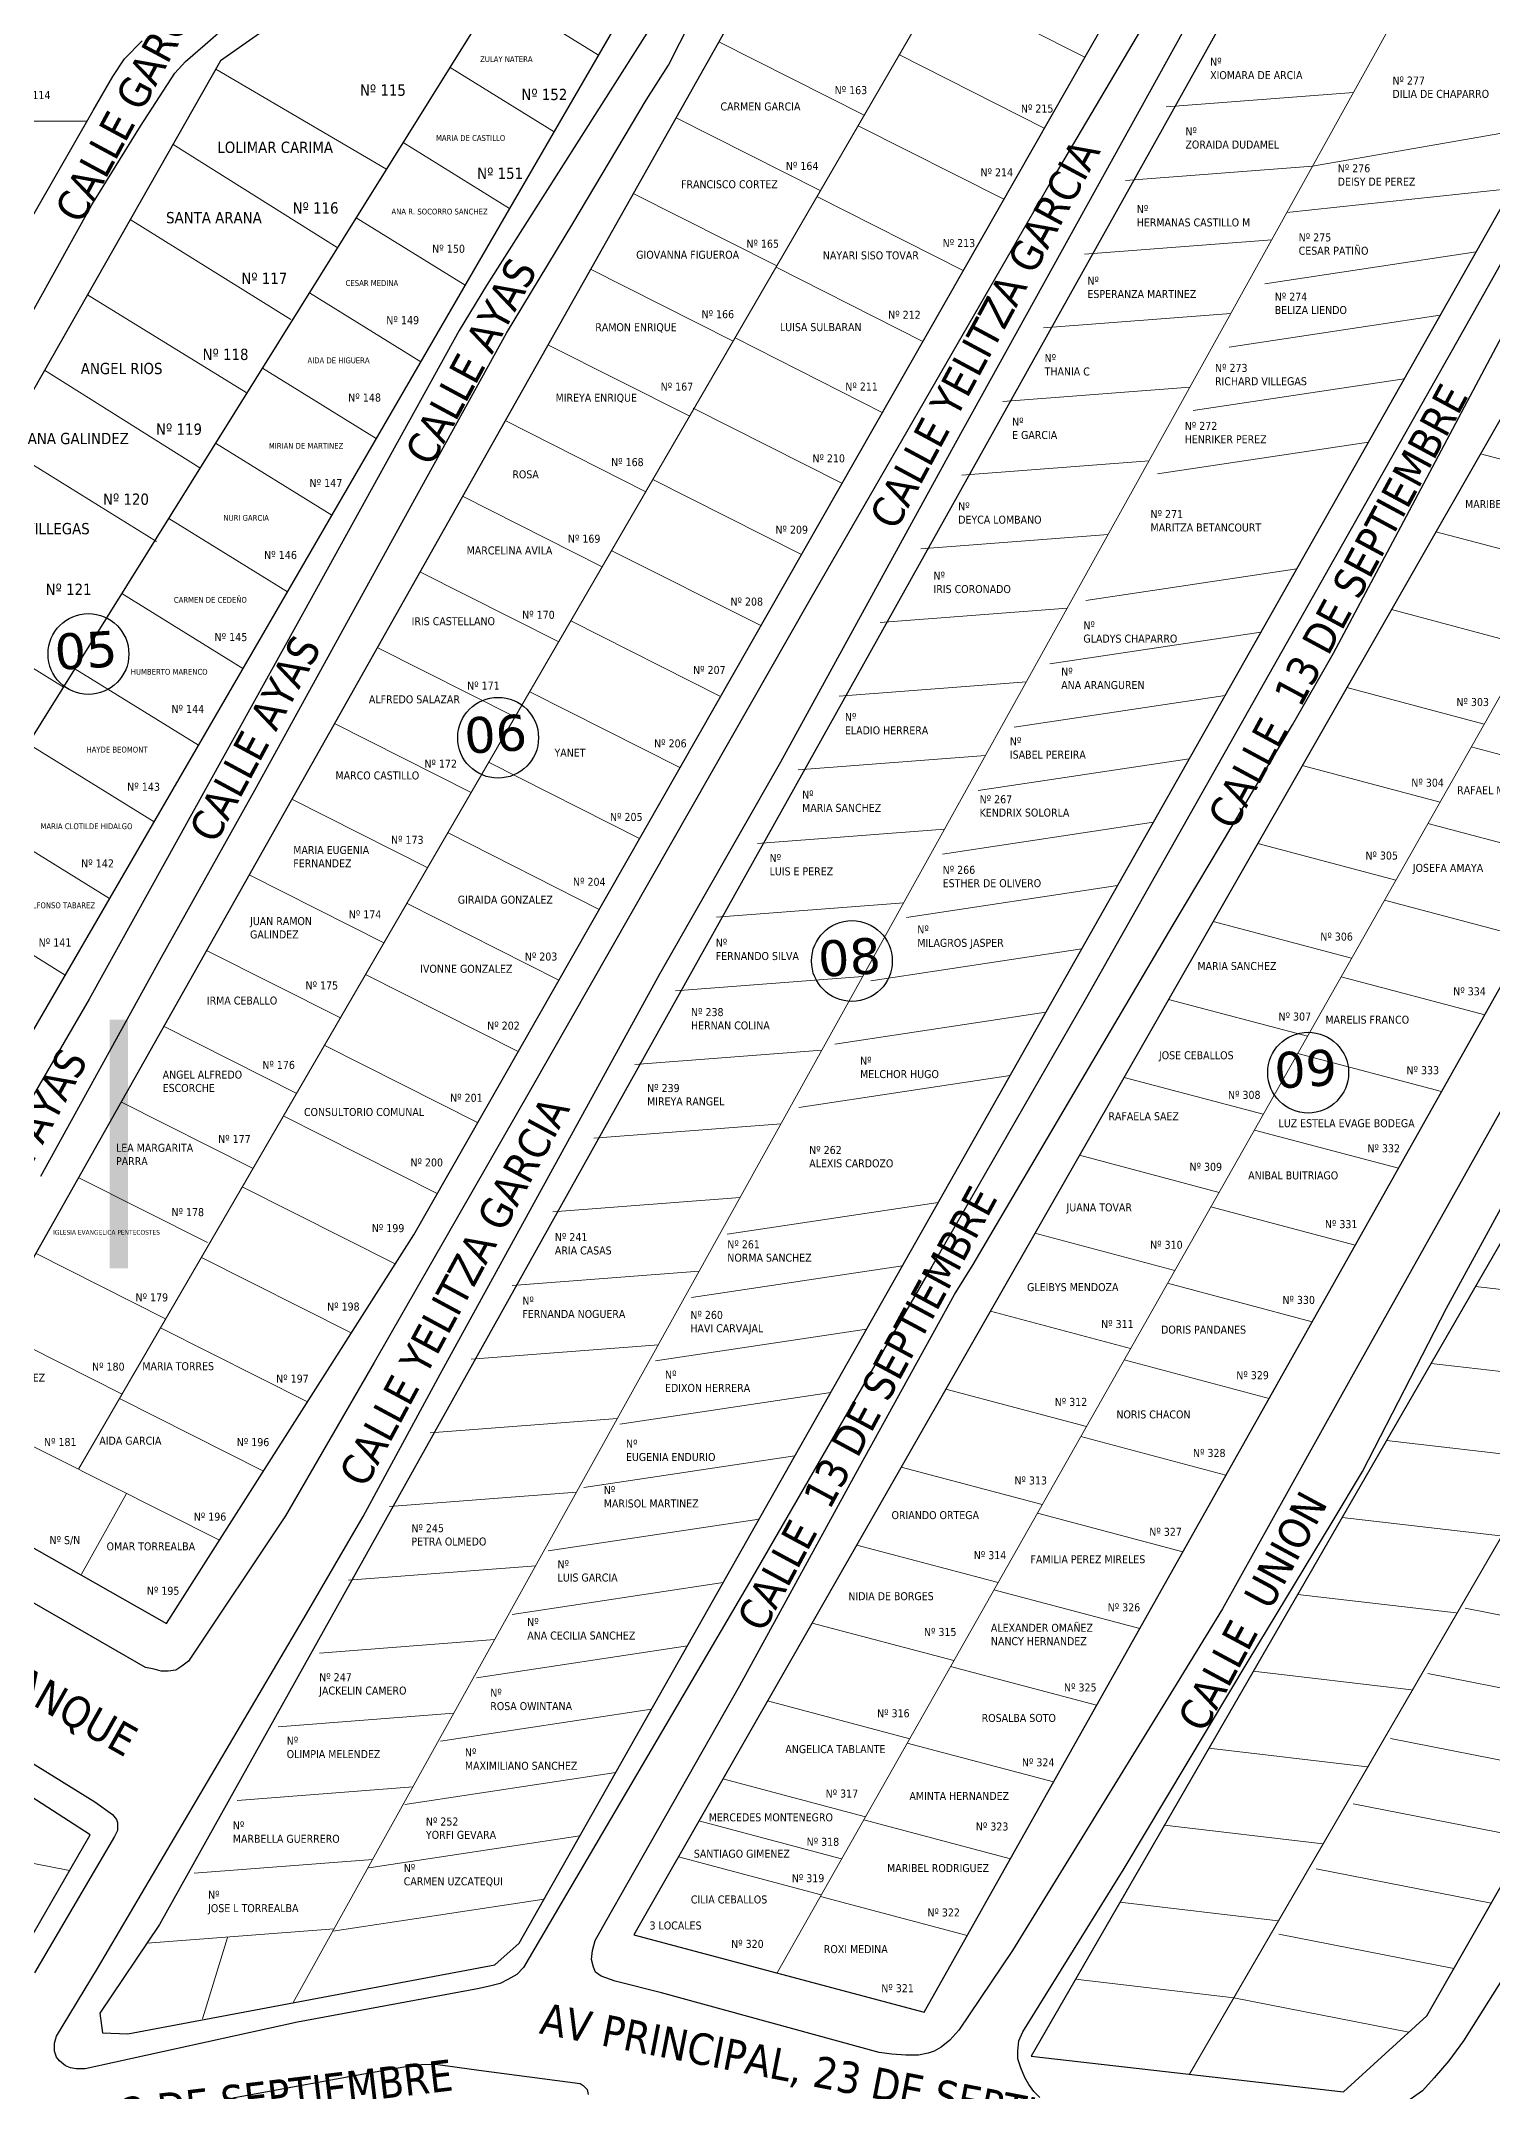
# Model space of a CAD drawing. Header units: metres. Extents: x 2 to 659295185, y -28 to 1124222152.
# Drawn here: x 657102.2 to 657263.9, y 1122765.7 to 1122994.2 of the extents above; entities that cross this region are included whole.
import ezdxf

# ---------------------------------------------------------------- set-up
doc = ezdxf.new("R2010")
doc.units = ezdxf.units.M
doc.header["$MEASUREMENT"] = 0
for name, color, linetype in [('CALLES', 1, 'CONTINUOUS'), ('CERCA', 7, 'CONTINUOUS'), ('Cota', 3, 'CONTINUOUS'), ('MANZANA', 30, 'CONTINUOUS'), ('Numero de manzana', 6, 'CONTINUOUS'), ('Parcelas', 140, 'CONTINUOUS'), ('TEXTOS', 7, 'CONTINUOUS')]:
    doc.layers.add(name, color=color, linetype=linetype)
doc.styles.add('ROMAN', font='verdana.ttf')
doc.styles.get("Standard").update_dxf_attribs({"font": 'tahoma.ttf'})

msp = doc.modelspace()

# ---------------------------------------------------------------- linework, layer by layer
at = {"layer": 'CERCA', "lineweight": 0}
for p, q in [((657184.1498, 1122779.0063), (657361.1826, 1123091.6503)), ((657230.0821, 1122767.7227), (657406.2547, 1123071.5271)), ((657271.353, 1123029.8827), (657130.2805, 1122775.7032)), ((657106.3579, 1122835.1016), (657217.3602, 1123026.4543)), ((657164.2687, 1122992.5977), (657152.9621, 1122999.5953)), ((657218.42, 1122992.3694), (657202.3333, 1123000.4942)), ((657177.6548, 1122994.0611), (657193.8703, 1122985.8904)), ((657121.6654, 1122991.0464), (657140.5796, 1122979.9421)), ((657159.3184, 1122984.0589), (657147.7394, 1122991.2251)), ((657213.9051, 1122984.4461), (657197.7111, 1122992.651)), ((657227.4958, 1122986.8307), (657248.3472, 1122988.4316)), ((657107.3177, 1122985.2459), (657053.9836, 1122985.3171)), ((657172.8998, 1122985.6295), (657188.9578, 1122977.5366)), ((657209.4057, 1122976.55), (657193.1846, 1122984.7223)), ((657243.7934, 1122980.2268), (657269.9777, 1122984.7884)), ((657116.8924, 1122982.6594), (657135.158, 1122971.1554)), ((657154.3681, 1122975.52), (657142.5168, 1122982.8548)), ((657222.942, 1122978.6259), (657243.7934, 1122980.2268)), ((657168.1448, 1122977.1979), (657184.1172, 1122969.1432)), ((657204.8905, 1122968.6264), (657188.5916, 1122976.8487)), ((657240.9224, 1122975.054), (657265.9856, 1122977.7319)), ((657149.4179, 1122966.9812), (657137.2941, 1122974.4846)), ((657112.1195, 1122974.2724), (657130.0027, 1122963.1632)), ((657218.3882, 1122970.4211), (657239.2396, 1122972.0219)), ((657238.4913, 1122967.131), (657261.9935, 1122970.6753)), ((657163.3898, 1122968.7662), (657179.1943, 1122960.7627)), ((657200.3757, 1122960.7032), (657184.0479, 1122968.9722)), ((657107.3465, 1122965.8854), (657125.0107, 1122955.0397)), ((657144.4676, 1122958.4423), (657132.0714, 1122966.1143)), ((657213.8345, 1122962.2162), (657234.6859, 1122963.8171)), ((657234.4992, 1122960.0744), (657258.0014, 1122963.6187)), ((657195.8766, 1122952.8078), (657179.4999, 1122961.0917)), ((657158.6348, 1122960.3346), (657174.3765, 1122952.4224)), ((657102.5735, 1122957.4985), (657119.864, 1122946.6446)), ((657139.5174, 1122949.9035), (657126.8488, 1122957.744)), ((657230.5071, 1122953.0178), (657254.0093, 1122956.5621)), ((657209.2807, 1122954.0114), (657230.1321, 1122955.6123)), ((657153.8797, 1122951.903), (657169.5385, 1122943.9489)), ((657191.3777, 1122944.9126), (657174.8176, 1122953.2863)), ((657134.5671, 1122941.3647), (657121.6261, 1122949.3738)), ((657226.515, 1122945.9612), (657250.0172, 1122949.5055)), ((657097.8006, 1122949.1115), (657115.0557, 1122938.4369)), ((657204.7269, 1122945.8066), (657225.5783, 1122947.4075)), ((657262.4978, 1122948.2014), (657277.674, 1122944.1722)), ((657186.8623, 1122936.9886), (657170.3154, 1122945.3421)), ((657149.1247, 1122943.4714), (657164.6175, 1122935.644)), ((657129.6168, 1122932.8258), (657116.4035, 1122941.0035)), ((657200.1732, 1122937.6018), (657221.0245, 1122939.2026)), ((657257.535, 1122939.5197), (657272.7519, 1122935.4798)), ((657182.3465, 1122929.0638), (657165.7474, 1122937.3918)), ((657144.3697, 1122935.0397), (657159.7812, 1122927.2951)), ((657218.5308, 1122931.8481), (657242.033, 1122935.3924)), ((657088.2546, 1122932.3376), (657104.7736, 1122922.1824)), ((657124.6666, 1122924.287), (657111.1808, 1122932.6333)), ((657195.6194, 1122929.3969), (657216.4708, 1122930.9978)), ((657177.8482, 1122921.1696), (657161.2448, 1122929.5509)), ((657252.5722, 1122930.8381), (657267.8299, 1122926.7873)), ((657139.6147, 1122926.6081), (657154.9573, 1122918.8943)), ((657214.5387, 1122924.7915), (657238.0409, 1122928.3358)), ((657119.7163, 1122915.7481), (657105.9581, 1122924.263)), ((657191.0656, 1122921.1921), (657211.917, 1122922.793)), ((657247.6094, 1122922.1565), (657262.9078, 1122918.0949)), ((657173.333, 1122913.2459), (657156.6208, 1122921.6925)), ((657210.5466, 1122917.7349), (657234.0488, 1122921.2792)), ((657134.8597, 1122918.1765), (657150.1019, 1122910.4774)), ((657114.7661, 1122907.2093), (657100.7355, 1122915.8928)), ((657277.3643, 1122911.333), (657261.47, 1122915.5557)), ((657168.8341, 1122905.3508), (657152.1004, 1122913.8116)), ((657186.5119, 1122912.9873), (657207.3632, 1122914.5882)), ((657206.5545, 1122910.6783), (657230.0567, 1122914.2226)), ((657242.6466, 1122913.4748), (657257.9858, 1122909.4024)), ((657130.1047, 1122909.7449), (657145.2479, 1122902.0937)), ((657109.8158, 1122898.6705), (657095.5128, 1122907.5225)), ((657164.3354, 1122897.456), (657147.5371, 1122905.9686)), ((657181.9581, 1122904.7825), (657202.8095, 1122906.3833)), ((657202.5624, 1122903.6217), (657226.0646, 1122907.166)), ((657272.5625, 1122902.79), (657256.6372, 1122907.0209)), ((657237.6838, 1122904.7932), (657253.0637, 1122900.71)), ((657125.3497, 1122901.3132), (657140.3735, 1122893.7451)), ((657104.8655, 1122890.1316), (657090.2901, 1122899.1523)), ((657198.5703, 1122896.5652), (657222.0724, 1122900.1094)), ((657159.8365, 1122889.5608), (657142.9625, 1122898.1116)), ((657177.4043, 1122896.5776), (657198.2557, 1122898.1785)), ((657267.7608, 1122894.247), (657251.8045, 1122898.4861)), ((657232.7211, 1122896.1115), (657248.1417, 1122892.0175)), ((657120.5947, 1122892.8816), (657135.5194, 1122885.3739)), ((657194.5782, 1122889.5086), (657218.0803, 1122893.0529)), ((657155.3208, 1122881.6362), (657138.3345, 1122890.197)), ((657172.8506, 1122888.3728), (657193.7019, 1122889.9737)), ((657262.959, 1122885.704), (657246.9717, 1122889.9514)), ((657190.5861, 1122882.452), (657214.0882, 1122885.9963)), ((657227.7583, 1122887.4299), (657243.2196, 1122883.3251)), ((657115.8397, 1122884.45), (657130.6775, 1122876.969)), ((657150.8058, 1122873.7128), (657133.8019, 1122882.3087)), ((657168.2968, 1122880.168), (657189.1482, 1122881.7689)), ((657258.1572, 1122877.161), (657242.139, 1122881.4166)), ((657186.594, 1122875.3954), (657210.0961, 1122878.9397)), ((657222.7955, 1122878.7483), (657238.2976, 1122874.6326)), ((657111.0847, 1122876.0184), (657125.8087, 1122868.5913)), ((657146.296, 1122865.7986), (657129.2156, 1122874.42)), ((657163.743, 1122871.9632), (657184.5944, 1122873.564)), ((657253.3554, 1122868.618), (657237.3062, 1122872.8818)), ((657217.8327, 1122870.0666), (657233.3755, 1122865.9402)), ((657106.3296, 1122867.5868), (657120.7252, 1122860.338)), ((657141.6308, 1122857.9876), (657124.595, 1122866.5575)), ((657159.1893, 1122863.7583), (657180.0406, 1122865.3592)), ((657178.6097, 1122861.2823), (657202.1119, 1122864.8265)), ((657248.5536, 1122860.075), (657232.4734, 1122864.347)), ((657212.8699, 1122861.385), (657228.4535, 1122857.2477)), ((657101.5746, 1122859.1551), (657115.9702, 1122851.9063)), ((657136.7362, 1122850.2922), (657120.0603, 1122858.6878)), ((657154.6355, 1122855.5535), (657175.4869, 1122857.1544)), ((657174.6176, 1122854.2257), (657198.1198, 1122857.7699)), ((657243.7518, 1122851.532), (657227.6407, 1122855.8123)), ((657261.9352, 1122855.468), (657279.5641, 1122853.4119)), ((657207.9071, 1122852.7034), (657223.5314, 1122848.5553)), ((657096.8196, 1122850.7235), (657111.2151, 1122843.4747)), ((657131.8417, 1122842.5969), (657115.4844, 1122850.8527)), ((657150.0817, 1122847.3487), (657170.9331, 1122848.9496)), ((657170.6255, 1122847.1691), (657194.1277, 1122850.7134)), ((657238.9501, 1122842.989), (657222.8079, 1122847.2775)), ((657256.9862, 1122846.8938), (657274.6151, 1122844.8377)), ((657092.0646, 1122842.2919), (657122.0526, 1122827.2063)), ((657126.9472, 1122834.9016), (657110.9342, 1122842.9903)), ((657166.6334, 1122840.1125), (657190.1356, 1122843.6568)), ((657202.9444, 1122844.0217), (657218.6094, 1122839.8628)), ((657145.528, 1122839.1438), (657166.3793, 1122840.7447)), ((657234.1483, 1122834.446), (657217.9751, 1122838.7427)), ((657252.0372, 1122838.3195), (657269.6661, 1122836.2634)), ((657162.6413, 1122833.0559), (657186.1435, 1122836.6002)), ((657197.9816, 1122835.3401), (657213.6873, 1122831.1704)), ((657106.6724, 1122823.4085), (657111.7006, 1122832.4139)), ((657140.9742, 1122830.939), (657161.8256, 1122832.5399)), ((657158.6492, 1122825.9993), (657182.1514, 1122829.5436)), ((657229.3465, 1122825.903), (657213.1424, 1122830.208)), ((657247.0883, 1122829.7453), (657264.7172, 1122827.6892)), ((657193.0188, 1122826.6585), (657208.7653, 1122822.4779)), ((657136.4204, 1122822.7342), (657157.2718, 1122824.3351)), ((657154.6571, 1122818.9428), (657178.1593, 1122822.487)), ((657224.5447, 1122817.36), (657208.3096, 1122821.6732)), ((657242.1393, 1122821.171), (657259.7682, 1122819.1149)), ((657260.7743, 1122819.6155), (657280.2755, 1122815.7885)), ((657188.056, 1122817.9768), (657203.8432, 1122813.7855)), ((657133.1797, 1122814.6302), (657152.718, 1122816.1303)), ((657150.665, 1122811.8862), (657174.1672, 1122815.4304)), ((657219.7429, 1122808.817), (657203.4768, 1122813.1384)), ((657237.1903, 1122812.5968), (657254.8192, 1122810.5407)), ((657256.6243, 1122812.3591), (657276.1255, 1122808.532)), ((657128.5967, 1122806.4231), (657148.1643, 1122807.9254)), ((657146.6729, 1122804.8296), (657170.1751, 1122808.3739)), ((657183.0932, 1122809.2952), (657198.9212, 1122805.093)), ((657214.9411, 1122800.274), (657198.6441, 1122804.6036)), ((657232.2414, 1122804.0225), (657249.8703, 1122801.9665)), ((657252.4743, 1122805.1026), (657271.9755, 1122801.2756)), ((657142.6808, 1122797.773), (657166.183, 1122801.3173)), ((657124.0137, 1122798.216), (657143.6105, 1122799.7206)), ((657178.1305, 1122800.6136), (657193.9992, 1122796.4006)), ((657065.9947, 1122798.2314), (657105.3341, 1122790.4081)), ((657248.3243, 1122797.8461), (657267.8255, 1122794.0191)), ((657138.6887, 1122790.7164), (657162.1909, 1122794.2607)), ((657175.4517, 1122795.9344), (657191.3204, 1122791.7214)), ((657210.1394, 1122791.731), (657193.8113, 1122796.0689)), ((657227.2924, 1122795.4483), (657244.9213, 1122793.3922)), ((657173.1677, 1122791.9319), (657189.0771, 1122787.7081)), ((657119.2478, 1122790.1138), (657139.1256, 1122791.64)), ((657244.1744, 1122790.5896), (657263.6755, 1122786.7626)), ((657134.6966, 1122783.6598), (657158.1988, 1122787.2041)), ((657205.3376, 1122783.188), (657188.9786, 1122787.5341)), ((657222.3434, 1122786.874), (657239.9723, 1122784.818)), ((657113.9908, 1122782.3213), (657134.8422, 1122783.9221)), ((657120.1522, 1122773.8947), (657122.938, 1122782.96)), ((657240.0244, 1122783.3332), (657259.5256, 1122779.5061)), ((657217.3945, 1122778.2998), (657235.0233, 1122776.2437)), ((657235.0233, 1122776.2437), (657254.5245, 1122772.4167))]:
    msp.add_line(p, q, dxfattribs=at)
at = {"layer": 'MANZANA', "lineweight": -2}
for p, q in [((657236.1871, 1123014.9835), (657214.5417, 1122978.281)), ((657172.0756, 1122991.4683), (657177.1798, 1123001.5563)), ((657204.0365, 1122949.3669), (657231.4374, 1122998.9268)), ((657120.4566, 1122993.7879), (657122.8562, 1122995.8974)), ((657170.6326, 1122996.5573), (657151.8073, 1122966.9433)), ((657279.989, 1122996.5973), (657260.3061, 1122961.4444)), ((657111.4769, 1122992.1982), (657113.4394, 1122994.1978)), ((657118.2715, 1122991.8982), (657120.4566, 1122993.7879)), ((657110.1741, 1122990.1986), (657111.4769, 1122992.1982)), ((657113.2663, 1122984.6897), (657117.0758, 1122990.5685)), ((657117.0758, 1122990.5685), (657118.2715, 1122991.8982)), ((657169.5771, 1122987.5891), (657172.0756, 1122991.4683)), ((657107.9972, 1122986.4294), (657110.1741, 1122990.1986)), ((657092.3383, 1122959.1549), (657107.9972, 1122986.4294)), ((657161.4137, 1122973.8419), (657169.5771, 1122987.5891)), ((657107.824, 1122975.9215), (657113.2663, 1122984.6897)), ((657214.5417, 1122978.281), (657187.7922, 1122931.9305)), ((657097.6074, 1122957.5152), (657107.824, 1122975.9215)), ((657253.6105, 1122940.0688), (657272.1967, 1122975.1017)), ((657154.0172, 1122961.6444), (657161.4137, 1122973.8419)), ((657151.8073, 1122966.9433), (657148.7564, 1122961.9443)), ((657148.7564, 1122961.9443), (657130.7145, 1122929.241)), ((657143.8006, 1122943.1282), (657154.0172, 1122961.6444)), ((657260.3061, 1122961.4444), (657238.4547, 1122922.7523)), ((657184.5846, 1122913.8841), (657204.0365, 1122949.3669)), ((657126.1875, 1122911.0847), (657143.8006, 1122943.1282)), ((657246.1151, 1122925.9917), (657253.6105, 1122940.0688)), ((657187.7922, 1122931.9305), (657156.6889, 1122877.3716)), ((657130.7145, 1122929.241), (657107.5601, 1122887.4395)), ((657241.5469, 1122918.0033), (657246.1151, 1122925.9917)), ((657238.4547, 1122922.7523), (657218.4502, 1122887.3795)), ((657228.271, 1122895.7178), (657241.5469, 1122918.0033)), ((657171.1026, 1122890.2689), (657184.5846, 1122913.8841)), ((657115.4267, 1122891.7886), (657126.1875, 1122911.0847)), ((657258.7065, 1122853.0565), (657288.7048, 1122908.1553)), ((657217.6174, 1122877.6415), (657228.271, 1122895.7178)), ((657102.1673, 1122867.7335), (657115.4267, 1122891.7886)), ((657146.6372, 1122845.698), (657171.1026, 1122890.2689)), ((657107.5601, 1122887.4395), (657083.3009, 1122845.858)), ((657218.4502, 1122887.3795), (657201.3731, 1122857.6656)), ((657268.8736, 1122882.4005), (657248.3249, 1122845.708)), ((657156.6889, 1122877.3716), (657139.2901, 1122846.9977)), ((657205.9743, 1122857.9055), (657217.6174, 1122877.6415)), ((657203.9128, 1122854.5762), (657205.9743, 1122857.9055)), ((657201.3731, 1122857.6656), (657180.8245, 1122822.0728)), ((657192.9294, 1122834.6203), (657203.9128, 1122854.5762)), ((657249.3639, 1122834.8702), (657258.7065, 1122853.0565)), ((657139.2901, 1122846.9977), (657129.3951, 1122829.9212)), ((657138.0533, 1122829.8412), (657146.6372, 1122845.698)), ((657248.3249, 1122845.708), (657233.7628, 1122819.5433)), ((657179.9999, 1122811.0051), (657192.9294, 1122834.6203)), ((657245.9914, 1122829.2214), (657249.3639, 1122834.8702)), ((657113.8022, 1122813.0347), (657084.8016, 1122829.7213)), ((657129.3951, 1122829.9212), (657118.6178, 1122813.7245)), ((657131.7452, 1122818.9834), (657138.0533, 1122829.8412)), ((657236.7478, 1122813.9145), (657245.9914, 1122829.2214)), ((657180.8245, 1122822.0728), (657160.0532, 1122786.7)), ((657233.7628, 1122819.5433), (657228.3205, 1122810.6651)), ((657108.4672, 1122779.5015), (657131.7452, 1122818.9834)), ((657114.7917, 1122812.8247), (657113.8022, 1122813.0347)), ((657115.5586, 1122812.6047), (657114.7917, 1122812.8247)), ((657116.3255, 1122812.6047), (657115.5586, 1122812.6047)), ((657117.1995, 1122812.7247), (657116.3255, 1122812.6047)), ((657117.8592, 1122813.1646), (657117.1995, 1122812.7247)), ((657118.6178, 1122813.7245), (657117.8592, 1122813.1646)), ((657222.8205, 1122790.6292), (657236.7478, 1122813.9145)), ((657165.0996, 1122784.7304), (657179.9999, 1122811.0051)), ((657228.3205, 1122810.6651), (657210.3693, 1122781.5011)), ((657090.1532, 1122809.1754), (657108.1703, 1122798.0777)), ((657108.1703, 1122798.0777), (657110.1493, 1122796.658)), ((657110.1493, 1122796.658), (657110.5864, 1122796.0981)), ((657110.3802, 1122794.2185), (657101.4582, 1122779.0316)), ((657110.7018, 1122794.8883), (657110.3802, 1122794.2185)), ((657110.5864, 1122796.0981), (657110.7018, 1122795.7682)), ((657110.7018, 1122795.7682), (657110.7018, 1122795.4382)), ((657110.7018, 1122795.4382), (657110.7018, 1122794.8883)), ((657274.5302, 1122793.6186), (657260.603, 1122771.4331)), ((657211.5072, 1122772.4329), (657222.8205, 1122790.6292)), ((657160.0532, 1122786.7), (657155.9138, 1122779.6015)), ((657163.5824, 1122781.5111), (657163.904, 1122782.6208)), ((657163.904, 1122782.6208), (657165.0996, 1122784.7304)), ((657163.4752, 1122780.5213), (657163.5824, 1122781.5111)), ((657163.6978, 1122779.6315), (657163.4752, 1122780.5213)), ((657210.3693, 1122781.5011), (657204.3828, 1122772.6229)), ((657103.899, 1122771.963), (657108.4672, 1122779.5015)), ((657154.1739, 1122778.2717), (657153.2998, 1122777.8218)), ((657155.1551, 1122778.8216), (657154.1739, 1122778.2717)), ((657155.9138, 1122779.6015), (657155.1551, 1122778.8216)), ((657163.9205, 1122779.0816), (657163.6978, 1122779.6315)), ((657164.5801, 1122778.6417), (657163.9205, 1122779.0816)), ((657166.1139, 1122778.1018), (657164.5801, 1122778.6417)), ((657171.2675, 1122776.792), (657166.1139, 1122778.1018)), ((657150.7766, 1122777.2519), (657130.7392, 1122773.5227)), ((657151.9805, 1122777.4819), (657150.7766, 1122777.2519)), ((657153.2998, 1122777.8218), (657151.9805, 1122777.4819)), ((657195.5186, 1122770.1534), (657171.2675, 1122776.792)), ((657130.7392, 1122773.5227), (657107.0984, 1122768.3238)), ((657103.6846, 1122771.1832), (657103.899, 1122771.963)), ((657103.6928, 1122770.3034), (657103.6846, 1122771.1832)), ((657203.4016, 1122771.5131), (657202.4203, 1122770.7333)), ((657204.3828, 1122772.6229), (657203.4016, 1122771.5131)), ((657210.963, 1122770.3333), (657211.0702, 1122771.4431)), ((657211.0702, 1122771.4431), (657211.5072, 1122772.4329)), ((657260.603, 1122771.4331), (657258.9703, 1122769.2136)), ((657103.9155, 1122769.6435), (657103.6928, 1122770.3034)), ((657104.2453, 1122769.2036), (657103.9155, 1122769.6435)), ((657104.905, 1122768.6437), (657104.2453, 1122769.2036)), ((657142.8194, 1122768.5937), (657144.5675, 1122768.8237)), ((657144.5675, 1122768.8237), (657146.1012, 1122768.8337)), ((657146.1012, 1122768.8337), (657150.925, 1122768.1838)), ((657196.9451, 1122769.9434), (657195.5186, 1122770.1534)), ((657198.4788, 1122769.8334), (657196.9451, 1122769.9434)), ((657199.9053, 1122769.8434), (657198.4788, 1122769.8334)), ((657200.9938, 1122770.0634), (657199.9053, 1122769.8434)), ((657201.6535, 1122770.2934), (657200.9938, 1122770.0634)), ((657202.4203, 1122770.7333), (657201.6535, 1122770.2934)), ((657210.9713, 1122769.4535), (657210.963, 1122770.3333)), ((657211.3011, 1122768.4537), (657210.9713, 1122769.4535)), ((657258.9703, 1122769.2136), (657257.3294, 1122767.334)), ((657105.4492, 1122768.4337), (657104.905, 1122768.6437)), ((657106.1089, 1122768.3238), (657105.4492, 1122768.4337)), ((657107.0984, 1122768.3238), (657106.1089, 1122768.3238)), ((657123.5488, 1122765.0844), (657138.3254, 1122767.8039)), ((657138.3254, 1122767.8039), (657142.8194, 1122768.5937)), ((657150.925, 1122768.1838), (657162.2218, 1122766.6941)), ((657162.2218, 1122766.6941), (657162.5517, 1122766.4741)), ((657211.7464, 1122767.354), (657211.3011, 1122768.4537)), ((657212.1916, 1122766.5741), (657211.7464, 1122767.354)), ((657212.7441, 1122765.8043), (657212.1916, 1122766.5741)), ((657257.3294, 1122767.334), (657256.0266, 1122765.8843)), ((657162.5517, 1122766.4741), (657162.7743, 1122766.2542)), ((657162.7743, 1122766.2542), (657162.9887, 1122766.0342)), ((657162.9887, 1122766.0342), (657163.1041, 1122765.4743)), ((657213.4038, 1122765.1444), (657212.7441, 1122765.8043)), ((657256.0266, 1122765.8843), (657254.2784, 1122764.6645))]:
    msp.add_line(p, q, dxfattribs=at)
at = {"layer": 'Numero de manzana', "lineweight": -2}
for centre in [(657107.4636, 1122925.895), (657153.0874, 1122916.5714), (657192.4897, 1122891.7085), (657243.2981, 1122879.277)]:
    msp.add_circle(centre, 4.5001, dxfattribs=at)
at = {"layer": 'Parcelas', "lineweight": -3}
for p, q in [((657177.2516, 1123030.6768), (657122.1853, 1122991.9598)), ((657065.2651, 1122821.8237), (657183.9254, 1123026.5042)), ((657048.5084, 1122832.1896), (657168.4201, 1123024.3695)), ((657122.1853, 1122991.9598), (657035.752, 1122840.0809))]:
    msp.add_line(p, q, dxfattribs=at)
for points in [[(657168.2049, 1122783.2503), (657200.5358, 1122774.645), (657374.0994, 1123083.4374), (657348.9465, 1123099.4304), (657168.2049, 1122783.2503)], [(657212.4455, 1122769.7256), (657247.2525, 1122765.7729), (657256.5068, 1122774.2277), (657421.8542, 1123063.3469), (657391.1992, 1123079.422), (657212.4455, 1122769.7256)], [(657087.4963, 1122834.1912), (657116.1492, 1122817.9246), (657143.6898, 1122861.2248), (657242.3732, 1123034.4049), (657240.7418, 1123037.1), (657227.3793, 1123037.531), (657220.8983, 1123037.531), (657215.5148, 1123036.7785), (657206.127, 1123033.331), (657197.9256, 1123028.0501), (657193.9065, 1123022.8787), (657087.4963, 1122834.1912)], [(657115.3928, 1122784.3995), (657108.7338, 1122774.5287), (657109.0453, 1122772.3397), (657111.8483, 1122772.2371), (657152.7365, 1122779.9258), (657155.4357, 1122782.32), (657289.5644, 1123019.4106), (657288.8229, 1123023.3439), (657278.4711, 1123028.4742), (657259.0429, 1123032.3186), (657252.3542, 1123029.6645), (657115.3928, 1122784.3995)], [(657076.1656, 1122814.6822), (657050.8496, 1122773.7352), (657052.1399, 1122770.527), (657072.6952, 1122765.1367), (657092.0938, 1122767.4488), (657107.6363, 1122794.4002), (657076.1656, 1122814.6822)]]:
    msp.add_lwpolyline(points, dxfattribs=at)

# ---------------------------------------------------------------- texts
at = {"layer": 'CALLES', "color": 0}
for s, rotation, p in [('CALLE GARCIA', 61.661424, (657106.6401, 1122973.6504)), ('CALLE YELITZA GARCIA', 61.661424, (657197.3638, 1122939.5232)), ('CALLE AYAS', 61.661424, (657145.6401, 1122946.6504)), ('CALLE  13 DE SEPTIEMBRE', 61.661424, (657235.0329, 1122906.1128)), ('CALLE AYAS', 61.661424, (657121.5883, 1122904.6274)), ('CALLE AYAS', 61.661424, (657095.5883, 1122858.6274)), ('CALLE YELITZA GARCIA', 61.661424, (657138.2933, 1122832.8835)), ('CALLE  13 DE SEPTIEMBRE', 61.661424, (657182.6108, 1122816.7737)), ('CALLE  UNION', 61.661424, (657231.6896, 1122805.606)), ('CALLEJON TANQUE', 330.561679, (657077.5053, 1122822.2081)), ('AV PRINCIPAL, 23 DE SEPTIEMBRE', 349.029897, (657157.5669, 1122772.29)), ('AV PRINCIPAL, 23 DE SEPTIEMBRE', 6.733391, (657078.0979, 1122757.6622))]:
    msp.add_text(s, height=3.5001, rotation=rotation, dxfattribs=at).set_placement(p)
at = {"layer": 'Cota', "lineweight": 0, "attachment_point": 1}
for s, width, insert, char_height in [('ZULAY NATERA', 17.52809, (657151.0825, 1122992.4731), 0.648871), ('Nº \\PXIOMARA DE ARCIA', 17.52809, (657232.384, 1122992.2977), 0.891349), ('\\pt5.3481;Nº 114', 17.52809, (657099.6075, 1122988.5917), 0.891349), ('Nº 115', 17.52809, (657137.697, 1122989.3267), 1.25887), ('Nº 152', 17.52809, (657155.6736, 1122988.8453), 1.25887), ('Nº 163', 17.52809, (657190.5642, 1122989.1435), 0.89135), ('Nº 277\\PDILIA DE CHAPARRO', 17.52809, (657252.6854, 1122990.2121), 0.891349), ('CARMEN GARCIA', 17.52809, (657177.8535, 1122987.3251), 0.891349), ('Nº 215', 17.52809, (657211.3095, 1122987.0967), 0.89135), ('MARIA DE CASTILLO', 17.52809, (657146.1616, 1122983.6931), 0.648871), ('Nº\\PZORAIDA DUDAMEL', 16.841175, (657229.63, 1122984.5697), 0.891349), ('LOLIMAR CARIMA', 17.52809, (657121.817, 1122982.9601), 1.258866), ('Nº 151', 17.52809, (657150.7527, 1122980.0654), 1.25887), ('Nº 164', 17.52809, (657185.1329, 1122980.7049), 0.89135), ('Nº 214', 17.52809, (657206.8103, 1122979.9848), 0.89135), ('Nº 276\\PDEISY DE PEREZ', 16.841175, (657246.5884, 1122980.4388), 0.891349), ('FRANCISCO CORTEZ', 17.52809, (657173.4606, 1122978.6604), 0.891349), ('SANTA ARANA', 17.52809, (657116.1094, 1122975.1252), 1.258866), ('Nº 116', 17.52809, (657130.1974, 1122976.2036), 1.25887), ('ANA R. SOCORRO SANCHEZ', 17.52809, (657141.2093, 1122975.4986), 0.648871), ('Nº\\PHERMANAS CASTILLO M', 17.52809, (657224.2155, 1122975.8956), 0.891349), ('Nº 213', 17.52809, (657202.5918, 1122972.1123), 0.89135), ('Nº 275\\PCESAR PATIÑO', 17.52809, (657242.2426, 1122972.7423), 0.891349), ('Nº 150', 17.52809, (657145.7356, 1122971.4872), 0.90026), ('GIOVANNA FIGUEROA', 17.52809, (657168.4655, 1122970.8105), 0.891349), ('Nº 165', 17.52809, (657180.7401, 1122972.0403), 0.89135), ('NAYARI SISO TOVAR', 17.52809, (657189.253, 1122970.7405), 0.891349), ('Nº 117', 17.52809, (657124.4898, 1122968.3687), 1.25887), ('CESAR MEDINA', 17.52809, (657136.103, 1122967.5347), 0.648871), ('Nº\\PESPERANZA MARTINEZ', 16.841175, (657218.7169, 1122967.9259), 0.891349), ('Nº 274\\PBELIZA LIENDO', 16.841175, (657239.576, 1122966.1391), 0.891349), ('Nº 149', 17.52809, (657140.6293, 1122963.5233), 0.90026), ('Nº 166', 17.52809, (657175.7449, 1122964.1904), 0.89135), ('Nº 212', 17.52809, (657196.5325, 1122964.1204), 0.89135), ('RAMON ENRIQUE', 17.52809, (657163.9095, 1122962.7395), 0.891349), ('LUISA SULBARAN', 17.52809, (657184.4743, 1122962.7487), 0.891349), ('Nº 118', 17.52809, (657120.1701, 1122959.8983), 1.25887), ('AIDA DE HIGUERA', 17.52809, (657131.8604, 1122958.9207), 0.648871), ('Nº\\PTHANIA C', 17.52809, (657213.9466, 1122959.2951), 0.89135), ('ANGEL RIOS', 17.52809, (657106.6072, 1122958.3258), 1.25887), ('Nº 167', 17.52809, (657171.189, 1122956.1194), 0.89135), ('Nº 211', 17.52809, (657191.7538, 1122956.1286), 0.89135), ('Nº 273\\PRICHARD VILLEGAS', 17.52809, (657232.9251, 1122958.2048), 0.891349), ('Nº 148', 17.52809, (657136.3867, 1122954.9093), 0.90026), ('MIREYA ENRIQUE', 17.52809, (657159.4866, 1122954.886), 0.891349), ('Nº 119', 17.52809, (657114.9876, 1122951.5694), 1.25887), ('Nº\\PE GARCIA', 16.841175, (657210.3256, 1122952.2215), 0.89135), ('Nº 272\\PHENRIKER PEREZ', 16.841175, (657229.5553, 1122951.7464), 0.891349), ('ANA GALINDEZ', 17.52809, (657100.6998, 1122950.527), 1.258866), ('MIRIAN DE MARTINEZ', 17.52809, (657127.5523, 1122949.4019), 0.648871), ('Nº 168', 17.52809, (657165.6689, 1122947.718), 0.89135), ('Nº 210', 17.52809, (657188.0864, 1122948.1367), 0.89135), ('Nº 147', 17.52809, (657132.0787, 1122945.3905), 0.90026), ('ROSA', 17.52809, (657154.6722, 1122946.3537), 0.89135), ('Nº 120', 17.52809, (657109.0802, 1122943.7705), 1.25887), ('Nº\\PDEYCA LOMBANO', 17.52809, (657204.327, 1122942.7909), 0.891349), ('MARIBEL RODRIGUEZ', 17.52809, (657260.7764, 1122943.0328), 0.891349), ('EDECIO VILLEGAS', 17.52809, (657094.3095, 1122940.4894), 1.258866), ('NURI GARCIA', 17.52809, (657122.497, 1122941.3855), 0.648871), ('Nº 209', 17.52809, (657183.971, 1122940.1889), 0.89135), ('Nº 271\\PMARITZA BETANCOURT', 17.52809, (657225.7444, 1122941.9186), 0.891349), ('MARCELINA AVILA', 17.52809, (657149.583, 1122937.8769), 0.891349), ('Nº 169', 17.52809, (657160.8545, 1122939.1856), 0.89135), ('Nº 146', 17.52809, (657127.0234, 1122937.3741), 0.90026), ('Nº 121', 17.52809, (657102.6899, 1122933.733), 1.25887), ('Nº\\PIRIS CORONADO', 16.841175, (657201.573, 1122935.0629), 0.891349), ('CARMEN DE CEDEÑO', 17.52809, (657116.9731, 1122932.2483), 0.648871), ('Nº 208', 17.52809, (657178.9668, 1122932.1817), 0.89135), ('IRIS CASTELLANO', 17.52809, (657143.4548, 1122929.9946), 0.891349), ('Nº 170', 17.52809, (657155.7653, 1122930.7088), 0.89135), ('Nº\\PGLADYS CHAPARRO', 17.52809, (657218.2699, 1122929.5451), 0.891349), ('Nº 145', 17.52809, (657121.4995, 1122928.2369), 0.90026), ('HUMBERTO MARENCO', 17.52809, (657112.175, 1122924.2392), 0.648871), ('Nº 207', 17.52809, (657174.7969, 1122924.5656), 0.89135), ('Nº\\PANA ARANGUREN', 16.841175, (657215.7977, 1122924.3716), 0.891349), ('Nº 171', 17.52809, (657149.6371, 1122922.8265), 0.89135), ('Nº 144', 17.52809, (657116.7013, 1122920.2278), 0.90026), ('ALFREDO SALAZAR', 17.52809, (657138.6957, 1122921.2983), 0.891349), ('Nº 303', 17.52809, (657259.8114, 1122920.9965), 0.89135), ('Nº\\PELADIO HERRERA', 16.841175, (657191.7108, 1122919.3262), 0.891349), ('HAYDE BEOMONT', 17.52809, (657107.2452, 1122915.5735), 0.648871), ('YANET', 17.52809, (657159.3635, 1122915.3638), 0.89135), ('Nº 206', 17.52809, (657170.4536, 1122916.3899), 0.89135), ('Nº \\PISABEL PEREIRA', 17.52809, (657210.0799, 1122916.6248), 0.891349), ('MARCO CASTILLO', 17.52809, (657134.9766, 1122912.8201), 0.891349), ('Nº 172', 17.52809, (657144.878, 1122914.1302), 0.89135), ('Nº 143', 17.52809, (657111.7715, 1122911.5621), 0.90026), ('Nº\\PMARIA SANCHEZ', 17.52809, (657186.9405, 1122910.6954), 0.891349), ('Nº 304', 17.52809, (657254.7892, 1122912.0125), 0.89135), ('RAFAEL MARQUINA', 17.52809, (657259.8891, 1122911.1786), 0.891349), ('Nº 205', 17.52809, (657165.5458, 1122908.1958), 0.89135), ('Nº 267\\PKENDRIX SOLORLA', 16.841175, (657206.7101, 1122910.1664), 0.891349), ('MARIA CLOTILDE HIDALGO', 17.52809, (657102.1191, 1122907.0388), 0.648871), ('MARIA EUGENIA\\PFERNANDEZ', 17.52809, (657130.2734, 1122904.5175), 0.891349), ('Nº 173', 17.52809, (657141.1589, 1122905.652), 0.89135), ('Nº\\PLUIS E PEREZ', 16.841175, (657183.3195, 1122903.6218), 0.891349), ('Nº 305', 17.52809, (657249.675, 1122903.8992), 0.89135), ('Nº 142', 17.52809, (657106.6454, 1122903.0274), 0.90026), ('Nº 266\\PESTHER DE OLIVERO', 17.52809, (657202.5936, 1122902.3047), 0.891349), ('JOSEFA AMAYA', 17.52809, (657254.9556, 1122902.5241), 0.891349), ('Nº 204', 17.52809, (657161.4256, 1122900.9713), 0.89135), ('CARLOS ALFONSO TABAREZ', 17.52809, (657097.381, 1122898.2316), 0.648871), ('Nº 174', 17.52809, (657136.4557, 1122897.3495), 0.89135), ('GIRAIDA GONZALEZ', 17.52809, (657148.5937, 1122898.9804), 0.891349), ('JUAN RAMON \\PGALINDEZ', 17.52809, (657125.4608, 1122896.5974), 0.891349), ('Nº\\PMILAGROS JASPER', 16.841175, (657199.7704, 1122895.6615), 0.891349), ('Nº 306', 17.52809, (657244.6544, 1122894.8701), 0.89135), ('Nº 141', 17.52809, (657101.9073, 1122894.2202), 0.90026), ('Nº 203', 17.52809, (657156.0594, 1122892.6484), 0.89135), ('Nº\\PFERNANDO SILVA', 17.52809, (657177.3209, 1122894.1912), 0.891349), ('IVONNE GONZALEZ', 17.52809, (657144.4086, 1122891.289), 0.891349), ('MARIA SANCHEZ', 17.52809, (657230.9696, 1122891.5959), 0.891349), ('IRMA CEBALLO', 17.52809, (657120.6483, 1122887.7487), 0.891349), ('Nº 175', 17.52809, (657131.6431, 1122889.4293), 0.89135), ('Nº 334', 17.52809, (657259.4575, 1122888.7779), 0.89135), ('Nº 238\\PHERNAN COLINA', 16.841175, (657174.567, 1122886.4632), 0.891349), ('Nº 307', 17.52809, (657240.0022, 1122885.966), 0.89135), ('MARELIS FRANCO', 17.52809, (657245.22, 1122885.6168), 0.891349), ('Nº 202', 17.52809, (657151.8743, 1122884.957), 0.89135), ('Nº\\PMELCHOR HUGO', 16.841175, (657193.3983, 1122881.0452), 0.891349), ('JOSE CEBALLOS', 17.52809, (657226.6789, 1122881.6542), 0.891349), ('ANGEL ALFREDO \\PESCORCHE', 17.52809, (657115.7265, 1122879.5008), 0.891349), ('Nº 176', 17.52809, (657126.8306, 1122880.5806), 0.89135), ('Nº 333', 17.52809, (657254.2526, 1122879.9869), 0.89135), ('Nº 201', 17.52809, (657147.7406, 1122876.9227), 0.89135), ('Nº 239 \\PMIREYA RANGEL', 17.52809, (657169.6755, 1122878.0045), 0.891349), ('Nº 308', 17.52809, (657234.3707, 1122877.2441), 0.89135), ('CONSULTORIO COMUNAL', 17.52809, (657131.4658, 1122875.3378), 0.891349), ('RAFAELA SAEZ', 17.52809, (657221.0527, 1122874.8653), 0.891349), ('LUZ ESTELA EVAGE BODEGA', 17.52809, (657240.0004, 1122874.0856), 0.891349), ('Nº 177', 17.52809, (657121.9088, 1122872.3327), 0.89135), ('LEA MARGARITA\\PPARRA', 17.52809, (657110.5291, 1122871.3513), 0.891349), ('Nº 200', 17.52809, (657143.3229, 1122869.7176), 0.89135), ('Nº 262\\PALEXIS CARDOZO', 17.52809, (657187.7318, 1122871.1046), 0.891349), ('Nº 332', 17.52809, (657249.9029, 1122871.2932), 0.89135), ('Nº 309', 17.52809, (657230.0853, 1122869.2354), 0.89135), ('ANIBAL BUITRIAGO', 17.52809, (657236.6234, 1122868.2768), 0.891349), ('Nº 178', 17.52809, (657116.7114, 1122864.1832), 0.89135), ('JUANA TOVAR', 17.52809, (657216.3943, 1122864.716), 0.891349), ('Nº 331', 17.52809, (657245.1668, 1122862.8499), 0.89135), ('IGLESIA EVANGELICA PENTECOSTES', 20.164206, (657103.5313, 1122861.7566), 0.531498), ('Nº 199', 17.52809, (657139.017, 1122862.4008), 0.89135), ('Nº 241\\PARIA CASAS', 17.52809, (657159.4066, 1122861.404), 0.89135), ('Nº 261\\PNORMA SANCHEZ', 16.841175, (657178.6124, 1122860.5982), 0.891349), ('Nº 310', 17.52809, (657225.6966, 1122860.5483), 0.89135), ('GLEIBYS MENDOZA', 17.52809, (657211.9976, 1122855.8295), 0.891349), ('Nº 179', 17.52809, (657112.7092, 1122854.6909), 0.89135), ('Nº 198', 17.52809, (657134.0358, 1122853.6696), 0.89135), ('Nº\\PFERNANDA NOGUERA', 16.841175, (657155.7856, 1122854.3304), 0.891349), ('Nº 330', 17.52809, (657240.4313, 1122854.4068), 0.89135), ('Nº 260\\PHAVI CARVAJAL', 17.52809, (657174.4959, 1122852.7365), 0.891349), ('Nº 311', 17.52809, (657220.2437, 1122851.7221), 0.89135), ('DORIS PANDANES', 17.52809, (657226.9192, 1122851.0968), 0.891349), ('Nº 180', 17.52809, (657107.8612, 1122846.9763), 0.89135), ('MARIA TORRES', 17.52809, (657113.4617, 1122847.027), 0.891349), ('AIDA PEREZ', 17.52809, (657096.3273, 1122845.7529), 0.89135), ('Nº 197', 17.52809, (657128.367, 1122845.6427), 0.89135), ('Nº\\PEDIXON HERRERA', 16.841175, (657171.6727, 1122846.0933), 0.891349), ('Nº 329', 17.52809, (657235.2976, 1122846.0244), 0.89135), ('Nº 312', 17.52809, (657215.0711, 1122843.05), 0.89135), ('NORIS CHACON', 17.52809, (657221.9448, 1122841.6567), 0.891349), ('Nº 181', 17.52809, (657102.5096, 1122838.5848), 0.89135), ('AIDA GARCIA', 17.52809, (657108.6702, 1122838.7302), 0.891349), ('Nº 196', 17.52809, (657123.9819, 1122838.5678), 0.89135), ('Nº\\PEUGENIA ENDURIO', 17.52809, (657167.327, 1122838.3968), 0.891349), ('Nº 328', 17.52809, (657230.4739, 1122837.364), 0.89135), ('Nº\\PMARISOL MARTINEZ', 16.841175, (657164.8548, 1122833.2234), 0.891349), ('Nº 313', 17.52809, (657210.5883, 1122834.3053), 0.89135), ('Nº 196', 17.52809, (657119.1905, 1122830.271), 0.89135), ('Nº 245\\PPETRA OLMEDO', 17.52809, (657143.4302, 1122828.9861), 0.891349), ('ORIANDO ORTEGA', 17.52809, (657196.8996, 1122830.4395), 0.891349), ('Nº 327', 17.52809, (657225.608, 1122828.5804), 0.89135), ('Nº S/N', 17.52809, (657103.1289, 1122827.6553), 0.89135), ('OMAR TORREALBA', 17.52809, (657109.4837, 1122826.9617), 0.891349), ('Nº 314', 17.52809, (657206.0588, 1122825.9811), 0.89135), ('Nº\\PLUIS GARCIA', 17.52809, (657159.6999, 1122824.9769), 0.891349), ('FAMILIA PEREZ MIRELES', 17.52809, (657212.3822, 1122825.5235), 0.891349), ('Nº 195', 17.52809, (657113.9687, 1122822.0163), 0.89135), ('NIDIA DE BORGES', 17.52809, (657192.091, 1122821.4133), 0.891349), ('Nº 326', 17.52809, (657220.9707, 1122820.1685), 0.89135), ('Nº\\PANA CECILIA SANCHEZ', 16.841175, (657156.33, 1122818.5185), 0.891349), ('Nº 315', 17.52809, (657200.5117, 1122817.4269), 0.89135), ('ALEXANDER OMAÑEZ\\PNANCY HERNANDEZ', 17.52809, (657207.9648, 1122817.8877), 0.891349), ('Nº 247\\PJACKELIN CAMERO', 17.52809, (657133.1613, 1122812.3856), 0.891349), ('Nº\\PROSA OWINTANA', 17.52809, (657152.2135, 1122810.6568), 0.891349), ('Nº 325', 17.52809, (657216.1065, 1122811.2499), 0.89135), ('Nº 316', 17.52809, (657195.2894, 1122808.3691), 0.89135), ('ROSALBA SOTO', 17.52809, (657206.9362, 1122807.8515), 0.891349), ('Nº\\POLIMPIA MELENDEZ', 16.841175, (657129.5402, 1122805.312), 0.891349), ('Nº \\PMAXIMILIANO SANCHEZ', 16.841175, (657149.3904, 1122804.0136), 0.891349), ('ANGELICA TABLANTE', 17.52809, (657185.0741, 1122804.3754), 0.891349), ('Nº 324', 17.52809, (657211.4211, 1122802.9061), 0.89135), ('Nº 317', 17.52809, (657189.559, 1122799.4301), 0.89135), ('AMINTA HERNANDEZ', 17.52809, (657198.8945, 1122799.1645), 0.891349), ('Nº 252\\PYORFI GEVARA', 17.52809, (657145.0447, 1122796.3171), 0.891349), ('MERCEDES MONTENEGRO', 17.52809, (657176.5443, 1122796.783), 0.891349), ('Nº \\PMARBELLA GUERRERO', 17.52809, (657123.5417, 1122795.8814), 0.891349), ('Nº 318', 17.52809, (657187.4489, 1122794.0567), 0.89135), ('Nº 323', 17.52809, (657206.2882, 1122795.7629), 0.89135), ('SANTIAGO GIMENEZ', 17.52809, (657174.8853, 1122792.7327), 0.891349), ('Nº\\PCARMEN UZCATEQUI', 16.841175, (657142.5725, 1122791.1437), 0.891349), ('Nº 319', 17.52809, (657185.7899, 1122790.0063), 0.89135), ('MARIBEL RODRIGUEZ', 17.52809, (657196.4074, 1122791.1322), 0.891349), ('Nº\\PJOSE L TORREALBA', 16.841175, (657120.7877, 1122788.1534), 0.891349), ('CILIA CEBALLOS', 17.52809, (657174.5537, 1122787.6346), 0.891349), ('Nº 322', 17.52809, (657200.8923, 1122786.1869), 0.89135), ('3 LOCALES', 17.52809, (657169.9514, 1122784.7392), 0.89135), ('Nº 320', 17.52809, (657179.0387, 1122782.6893), 0.89135), ('ROXI MEDINA', 17.52809, (657189.3605, 1122782.1061), 0.891349), ('Nº 321', 17.52809, (657195.7598, 1122777.7546), 0.89135)]:
    msp.add_mtext_dynamic_manual_height_columns(s, width=width, gutter_width=9.6186, heights=[0], dxfattribs=dict(at, insert=insert, char_height=char_height))
at = {"layer": 'Numero de manzana', "lineweight": -2, "style": 'ROMAN'}
for s, p in [('05', (657103.8159, 1122924.1183)), ('06', (657149.4397, 1122914.7948)), ('08', (657188.8421, 1122889.9319)), ('09', (657239.6504, 1122877.5004))]:
    msp.add_text(s, height=4, rotation=3.491535, dxfattribs=at).set_placement(p)
at = {"layer": 'TEXTOS', "color": 0, "width": 0.625}
msp.add_text('LOS HORNOS I', height=27.699362, dxfattribs=at).set_placement((656964.4932, 1122857.4726))

doc.saveas('drawing.dxf')
